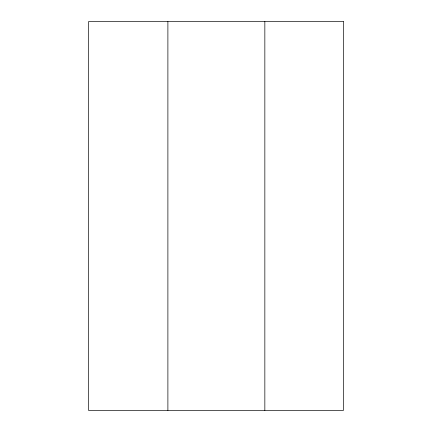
<?xml version="1.0" encoding="UTF-8"?>
<svg xmlns="http://www.w3.org/2000/svg" width="432" height="432" viewBox="0 0 432 432"><rect width="100%" height="100%" fill="white"/><g stroke="black" fill="none" stroke-linecap="round" stroke-linejoin="round"><path stroke-width="0.65" d="M264.843 21.6L264.843 410.4M167.891 21.6L167.891 410.4M343.456 21.6L88.544 21.6L88.544 410.4L343.456 410.4L343.456 21.6"/></g></svg>
